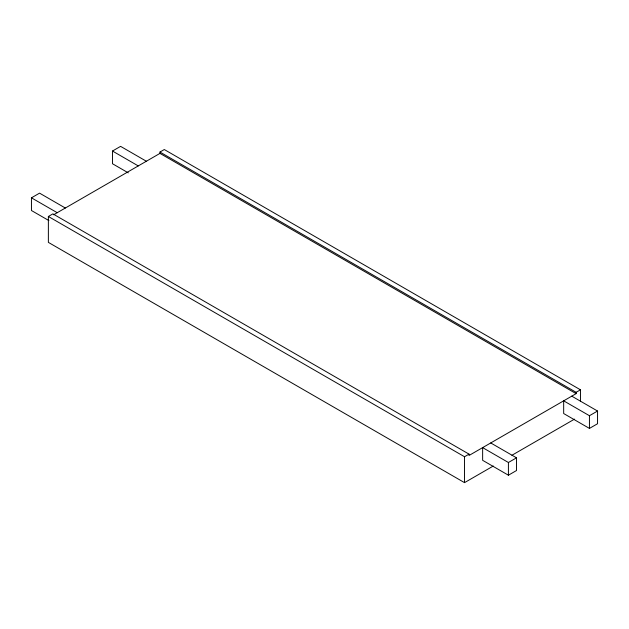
<?xml version="1.0" encoding="UTF-8"?>
<svg xmlns="http://www.w3.org/2000/svg" width="629" height="629" viewBox="0 0 629 629"><rect width="100%" height="100%" fill="white"/><g stroke="black" fill="none" stroke-linecap="round" stroke-linejoin="round"><path stroke-width="0.94" d="M48.913 220.598L31.45 210.518L31.45 197.821L39.556 193.142L65.33 208.026M128.277 172.857L112.481 163.737L112.481 151.039L120.587 146.36L146.36 161.236M493.293 466.026L464.524 482.64L48.37 242.377L48.37 216.478L52.883 213.868L469.037 454.138L469.037 455.475L576.117 393.652L576.117 392.315L159.963 152.053L159.963 153.39L53.607 214.788M159.963 152.053L164.303 149.545L580.457 389.807L580.457 401.318M48.37 216.478L464.524 456.74L469.037 454.138M576.117 392.315L580.457 389.807M511.912 455.278L574.536 419.126M508.413 462.504L516.519 457.826L516.519 470.523L508.413 475.202L482.64 460.318L482.64 447.62L508.413 462.504L508.413 475.202M589.444 415.714L597.55 411.036L597.55 423.734L589.444 428.412L563.67 413.536L563.67 400.838L589.444 415.714L589.444 428.412M159.963 153.39L576.117 393.652M571.777 396.16L597.55 411.036M112.481 151.039L138.254 165.914M490.746 442.942L516.519 457.826M31.45 197.821L57.223 212.704M464.524 456.74L464.524 482.64"/></g></svg>
